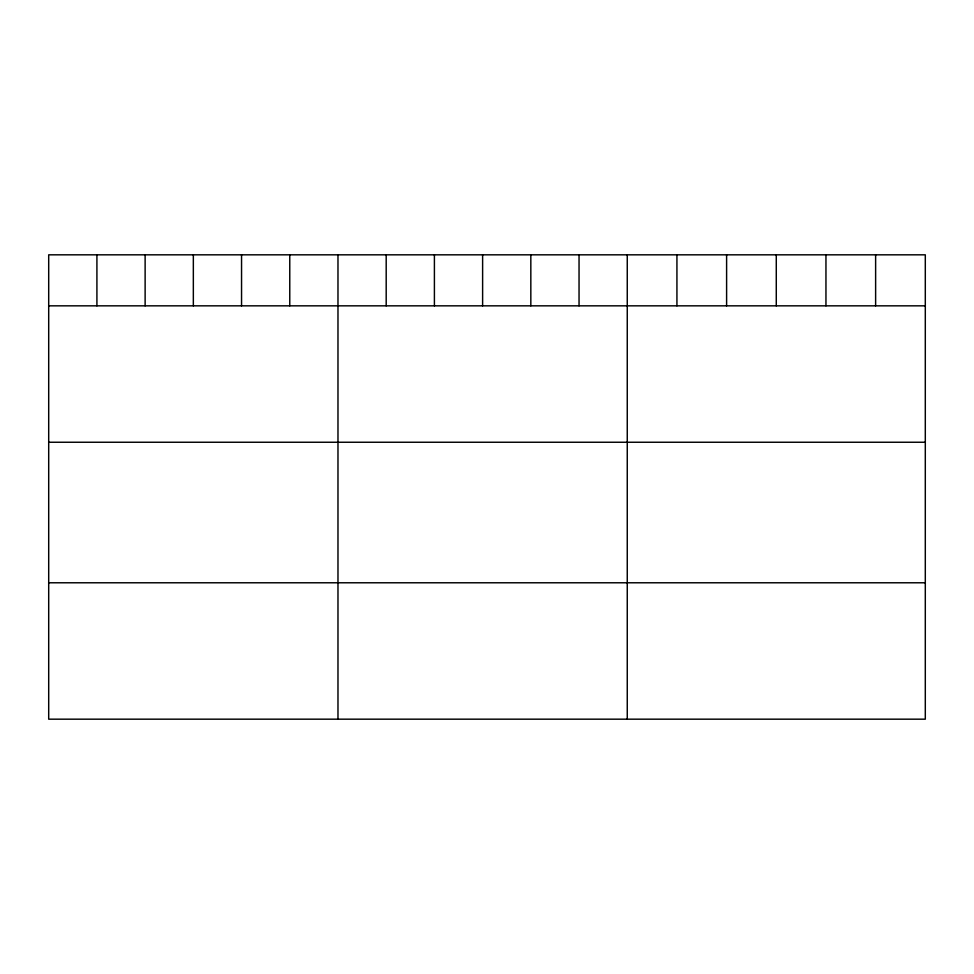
<?xml version="1.0" encoding="UTF-8"?>
<svg xmlns="http://www.w3.org/2000/svg" width="974" height="974" viewBox="0 0 974 974"><rect width="100%" height="100%" fill="white"/><g stroke="black" fill="none" stroke-linecap="round" stroke-linejoin="round"><path stroke-width="1.46" d="M925.3 305.836L925.3 719.177L48.7 719.177L48.7 254.823L925.3 254.823L925.3 305.836L48.7 305.836M48.7 442.245L925.3 442.245M48.7 582.781L925.3 582.781M875.626 254.823L875.626 305.836M825.952 254.823L825.952 305.836M776.278 254.823L776.278 305.836M726.604 254.823L726.604 305.836M676.93 254.823L676.93 305.836M627.256 254.823L627.256 719.177M579.043 254.823L579.043 305.836M530.83 254.823L530.83 305.836M482.617 254.823L482.617 305.836M434.404 254.823L434.404 305.836M386.191 254.823L386.191 305.836M337.978 254.823L337.978 719.177M289.765 254.823L289.765 305.836M241.552 254.823L241.552 305.836M193.339 254.823L193.339 305.836M145.126 254.823L145.126 305.836M96.913 254.823L96.913 305.836"/></g></svg>
